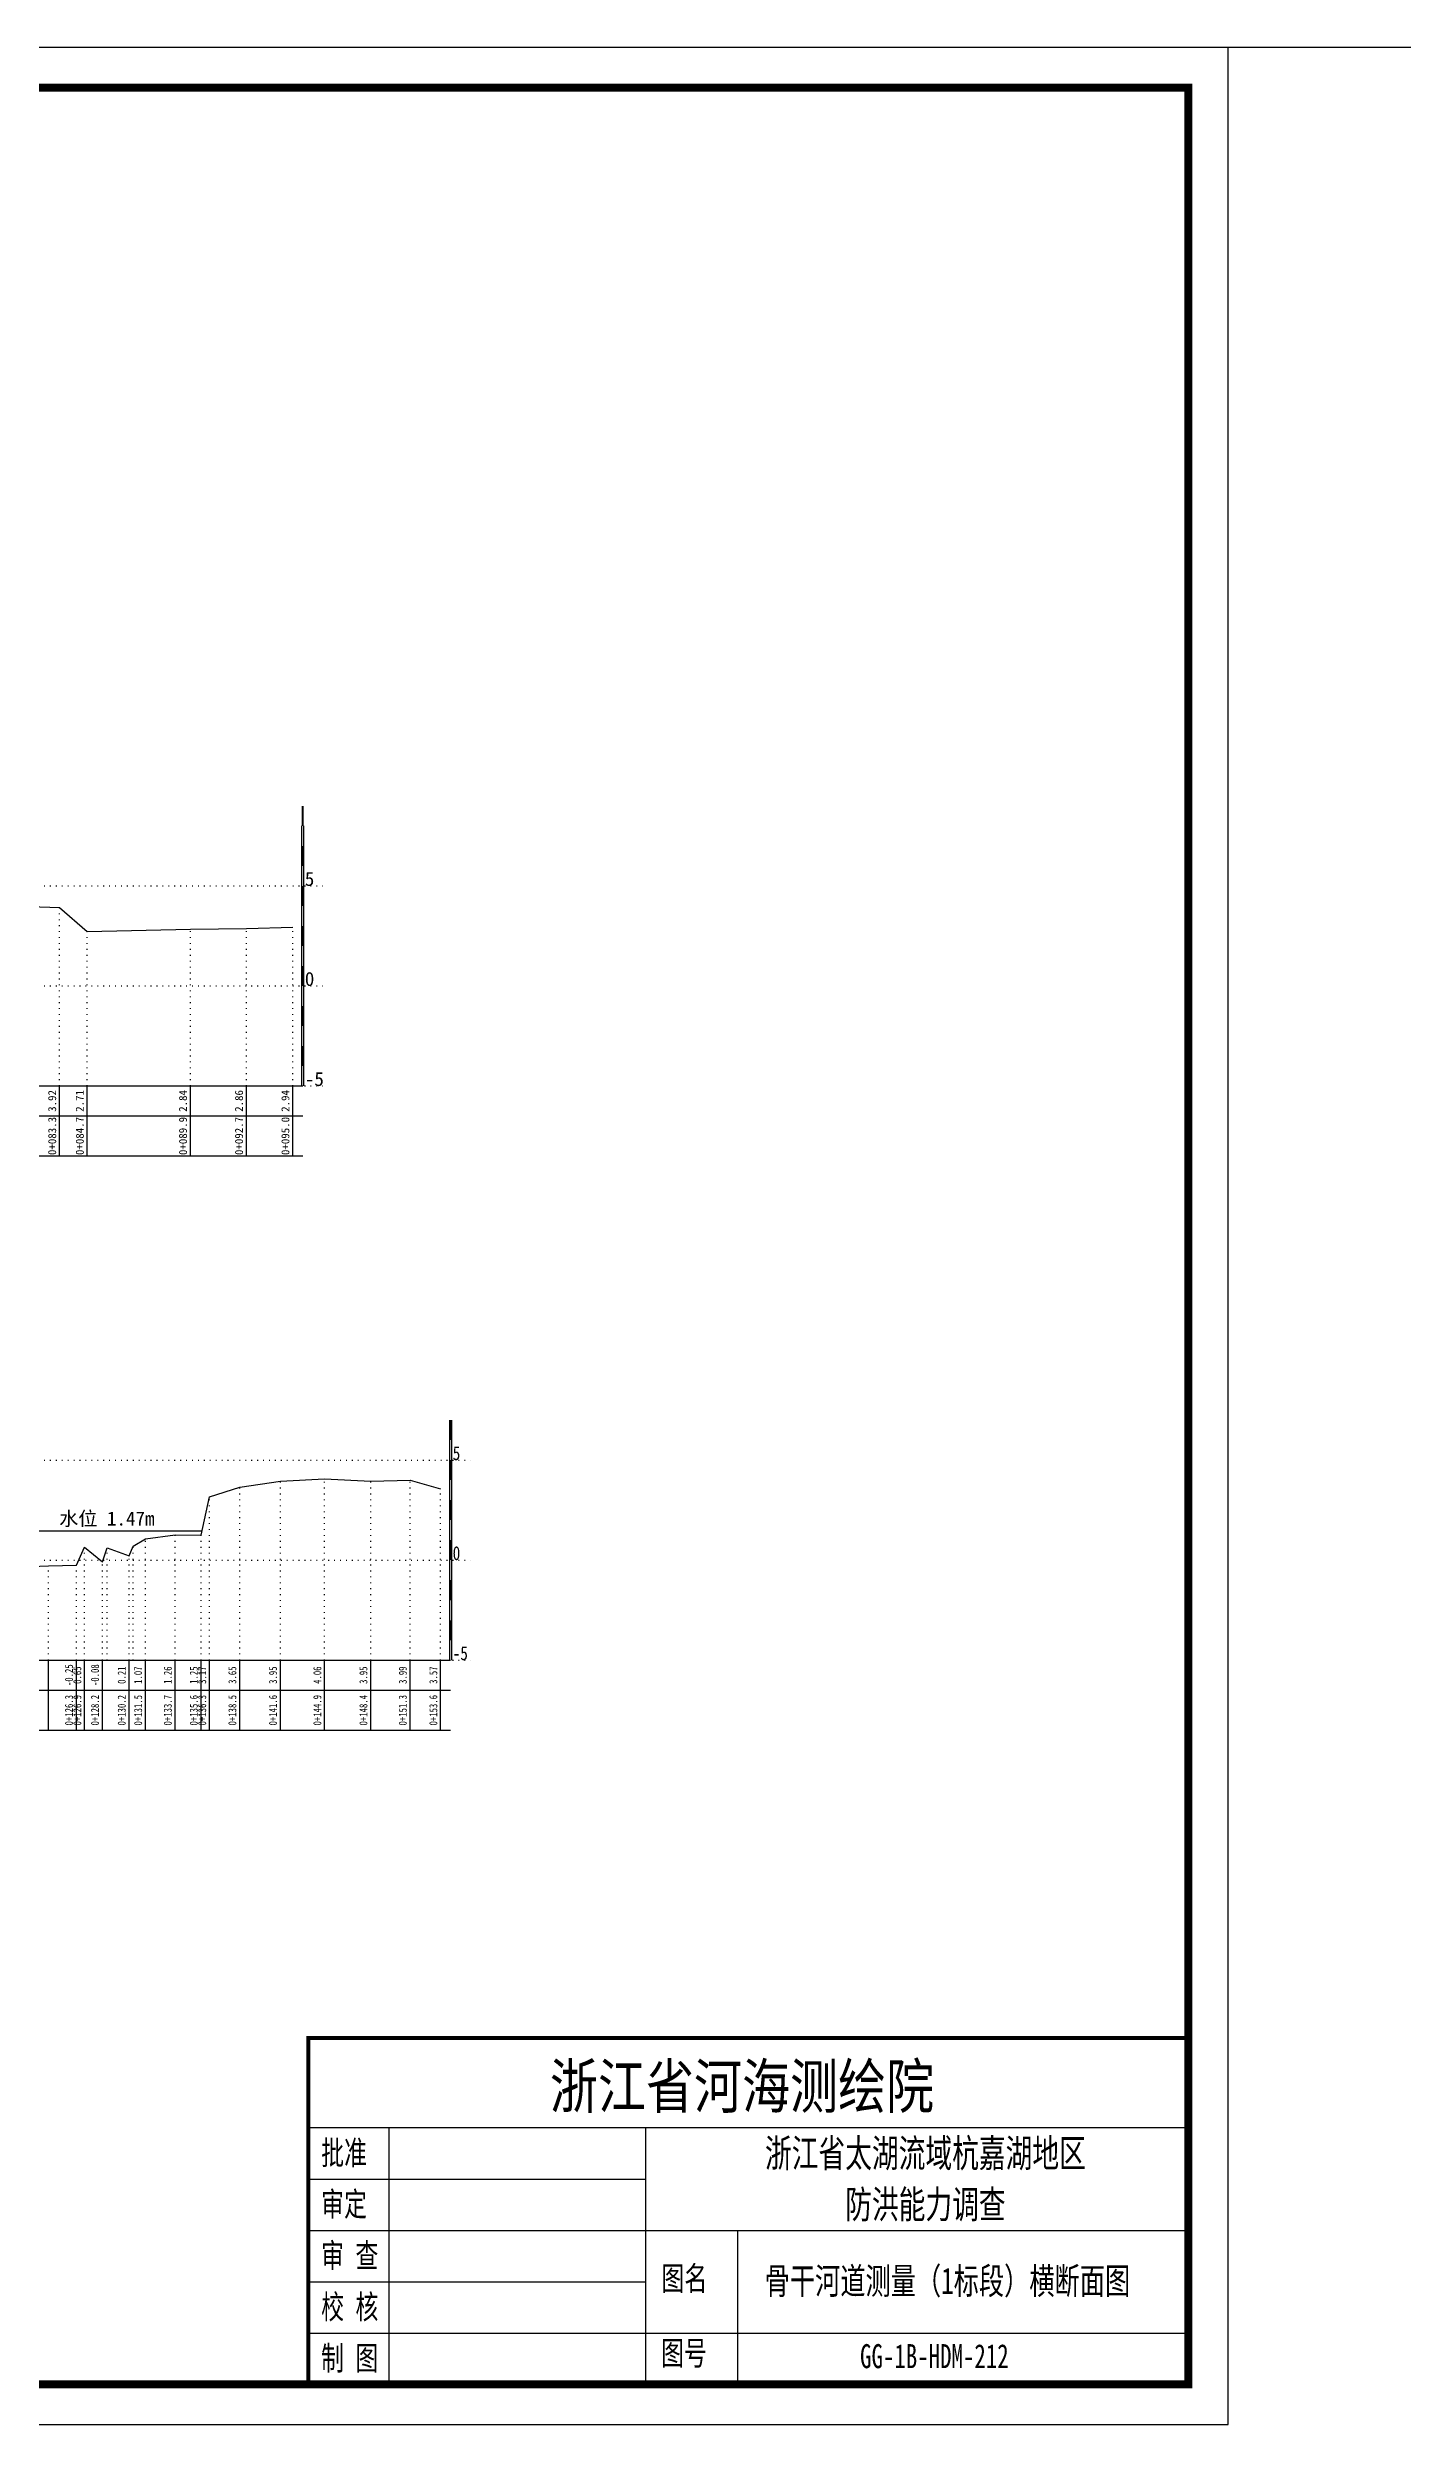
# Model space of a CAD drawing. Header units: millimetres. Extents: x 519117 to 522827, y 3371934 to 3372231.
# Drawn here: x 521269 to 521438.3, y 3371934.1 to 3372231.1 of the extents above; entities that cross this region are included whole.
import ezdxf
from ezdxf.enums import TextEntityAlignment as Align

# ---------------------------------------------------------------- set-up
doc = ezdxf.new("R2010")
doc.units = ezdxf.units.MM
doc.header["$LTSCALE"] = 0.4
doc.header["$MEASUREMENT"] = 0
doc.linetypes.add('X4', pattern=[1.6, 0, -1.6])
for name, color, linetype in [('DMX', 1, 'Continuous'), ('TEXT', 7, 'Continuous'), ('zdm1', 5, 'Continuous'), ('ZDMT5', 3, 'Continuous'), ('图框', 7, 'Continuous'), ('比例尺', 3, 'Continuous'), ('水位', 4, 'Continuous')]:
    doc.layers.add(name, color=color, linetype=linetype)
doc.styles.add('HDM', font='仿宋_GB2312.ttf')
doc.styles.add('tk2', font='SimSun.ttf', dxfattribs={"width": 0.8})

msp = doc.modelspace()

# ---------------------------------------------------------------- linework, layer by layer
at = {"lineweight": 100, "const_width": 0.5}
msp.add_lwpolyline([(521411.53, 3371982.35), (521301.53, 3371982.35), (521301.53, 3371939.06), (521411.53, 3371939.06), (521411.53, 3371982.35)], dxfattribs=at)
at = {"linetype": 'Continuous', "elevation": 0}
msp.add_lwpolyline([(521301.53, 3371971.15), (521301.53, 3371939.06)], dxfattribs=at)
at = {"layer": 'DMX', "linetype": 'Continuous', "flags": 128}
for points in [[(521264.31, 3372123.82), (521270.46, 3372123.62), (521273.91, 3372120.6), (521286.81, 3372120.92), (521293.81, 3372120.97), (521299.61, 3372121.17)], [(521265.79, 3372041.24), (521269.08, 3372041.34), (521272.56, 3372041.44), (521273.59, 3372043.69), (521275.81, 3372041.86), (521276.41, 3372043.61), (521279.14, 3372042.59), (521279.66, 3372043.79), (521281.19, 3372044.74), (521284.91, 3372045.21), (521288.16, 3372045.19), (521289.21, 3372049.99), (521292.98, 3372051.19), (521298.06, 3372051.94), (521303.59, 3372052.21), (521309.36, 3372051.94), (521314.28, 3372052.04), (521318.09, 3372050.99)]]:
    msp.add_lwpolyline(points, dxfattribs=at)
at = {"layer": 'TEXT', "color": 0}
for p, q in [((521301.53, 3371971.15, 0), (521411.53, 3371971.15, 0)), ((521311.62, 3371971.15, 0), (521311.62, 3371945.48, 0)), ((521343.7, 3371971.15, 0), (521343.7, 3371945.48, 0)), ((521301.53, 3371964.73, 0), (521343.7, 3371964.73, 0)), ((521301.53, 3371958.31, 0), (521343.7, 3371958.31, 0)), ((521343.7, 3371958.31, 0), (521411.53, 3371958.31, 0)), ((521355.18, 3371958.31, 0), (521355.18, 3371939.06, 0)), ((521301.53, 3371951.9, 0), (521343.7, 3371951.9, 0)), ((521301.53, 3371945.48, 0), (521411.53, 3371945.48, 0)), ((521311.62, 3371945.48, 0), (521311.62, 3371939.06, 0)), ((521343.7, 3371945.48, 0), (521343.7, 3371939.06, 0))]:
    msp.add_line(p, q, dxfattribs=at)
at = {"layer": 'zdm1', "linetype": 'Continuous'}
for p, q in [((521300.73, 3372101.31), (521300.73, 3372133.81)), ((521300.98, 3372101.31), (521300.98, 3372133.81)), ((521062.11, 3372101.31), (521300.86, 3372101.31)), ((521050.86, 3372097.56), (521300.86, 3372097.56)), ((521050.86, 3372092.56), (521300.86, 3372092.56)), ((521319.22, 3372029.56), (521319.22, 3372059.56)), ((521319.47, 3372029.56), (521319.47, 3372059.56)), ((521062.11, 3372029.56), (521319.34, 3372029.56)), ((521050.86, 3372025.81), (521319.34, 3372025.81)), ((521050.86, 3372020.81), (521319.34, 3372020.81))]:
    msp.add_line(p, q, dxfattribs=at)
at = {"layer": 'zdm1', "linetype": 'X4'}
for p, q in [((521058.36, 3372126.31), (521303.36, 3372126.31)), ((521058.36, 3372113.81), (521303.36, 3372113.81)), ((521058.36, 3372101.31), (521303.36, 3372101.31)), ((521058.36, 3372054.56), (521321.84, 3372054.56)), ((521058.36, 3372042.06), (521321.84, 3372042.06)), ((521058.36, 3372029.56), (521321.84, 3372029.56))]:
    msp.add_line(p, q, dxfattribs=at)
at = {"layer": 'zdm1', "linetype": 'Continuous', "flags": 128}
for points in [[(521300.86, 3372133.81, 0.25, 0.25, 0), (521300.86, 3372136.31, 0.25, 0.25, 0)], [(521300.86, 3372128.81, 0.25, 0.25, 0), (521300.86, 3372131.31, 0.25, 0.25, 0)], [(521300.86, 3372123.81, 0.25, 0.25, 0), (521300.86, 3372126.31, 0.25, 0.25, 0)], [(521300.86, 3372118.81, 0.25, 0.25, 0), (521300.86, 3372121.31, 0.25, 0.25, 0)], [(521300.86, 3372113.81, 0.25, 0.25, 0), (521300.86, 3372116.31, 0.25, 0.25, 0)], [(521300.86, 3372108.81, 0.25, 0.25, 0), (521300.86, 3372111.31, 0.25, 0.25, 0)], [(521300.86, 3372103.81, 0.25, 0.25, 0), (521300.86, 3372106.31, 0.25, 0.25, 0)], [(521319.34, 3372057.06, 0.25, 0.25, 0), (521319.34, 3372059.56, 0.25, 0.25, 0)], [(521319.34, 3372052.06, 0.25, 0.25, 0), (521319.34, 3372054.56, 0.25, 0.25, 0)], [(521319.34, 3372047.06, 0.25, 0.25, 0), (521319.34, 3372049.56, 0.25, 0.25, 0)], [(521319.34, 3372042.06, 0.25, 0.25, 0), (521319.34, 3372044.56, 0.25, 0.25, 0)], [(521319.34, 3372037.06, 0.25, 0.25, 0), (521319.34, 3372039.56, 0.25, 0.25, 0)], [(521319.34, 3372032.06, 0.25, 0.25, 0), (521319.34, 3372034.56, 0.25, 0.25, 0)]]:
    msp.add_lwpolyline(points, format="xyseb", dxfattribs=at)
at = {"layer": 'ZDMT5', "linetype": 'X4'}
for p, q in [((521270.46, 3372101.31), (521270.46, 3372123.62)), ((521273.91, 3372101.31), (521273.91, 3372120.6)), ((521286.81, 3372101.31), (521286.81, 3372120.92)), ((521293.81, 3372101.31), (521293.81, 3372120.97)), ((521299.61, 3372101.31), (521299.61, 3372121.17)), ((521298.06, 3372029.56), (521298.06, 3372051.94)), ((521303.59, 3372029.56), (521303.59, 3372052.21)), ((521309.36, 3372029.56), (521309.36, 3372051.94)), ((521314.28, 3372029.56), (521314.28, 3372052.04)), ((521289.21, 3372029.56), (521289.21, 3372049.99)), ((521292.98, 3372029.56), (521292.98, 3372051.19)), ((521318.09, 3372029.56), (521318.09, 3372050.99)), ((521273.59, 3372029.56), (521273.59, 3372043.69)), ((521276.41, 3372029.56), (521276.41, 3372043.61)), ((521279.66, 3372029.56), (521279.66, 3372043.79)), ((521281.19, 3372029.56), (521281.19, 3372044.74)), ((521284.91, 3372029.56), (521284.91, 3372045.21)), ((521288.16, 3372029.56), (521288.16, 3372045.19)), ((521269.08, 3372029.56), (521269.08, 3372041.34)), ((521272.56, 3372029.56), (521272.56, 3372041.44)), ((521275.81, 3372029.56), (521275.81, 3372041.86)), ((521279.14, 3372029.56), (521279.14, 3372042.59))]:
    msp.add_line(p, q, dxfattribs=at)
at = {"layer": 'ZDMT5', "linetype": 'Continuous'}
for p, q in [((521270.46, 3372092.56), (521270.46, 3372101.31)), ((521273.91, 3372092.56), (521273.91, 3372101.31)), ((521286.81, 3372092.56), (521286.81, 3372101.31)), ((521293.81, 3372092.56), (521293.81, 3372101.31)), ((521299.61, 3372092.56), (521299.61, 3372101.31)), ((521269.08, 3372020.81), (521269.08, 3372029.56)), ((521272.56, 3372020.81), (521272.56, 3372029.56)), ((521273.59, 3372020.81), (521273.59, 3372029.56)), ((521275.81, 3372020.81), (521275.81, 3372029.56)), ((521279.14, 3372020.81), (521279.14, 3372029.56)), ((521281.19, 3372020.81), (521281.19, 3372029.56)), ((521284.91, 3372020.81), (521284.91, 3372029.56)), ((521288.16, 3372020.81), (521288.16, 3372029.56)), ((521289.21, 3372020.81), (521289.21, 3372029.56)), ((521292.98, 3372020.81), (521292.98, 3372029.56)), ((521298.06, 3372020.81), (521298.06, 3372029.56)), ((521303.59, 3372020.81), (521303.59, 3372029.56)), ((521309.36, 3372020.81), (521309.36, 3372029.56)), ((521314.28, 3372020.81), (521314.28, 3372029.56)), ((521318.09, 3372020.81), (521318.09, 3372029.56))]:
    msp.add_line(p, q, dxfattribs=at)
at = {"layer": '图框', "flags": 128}
msp.add_lwpolyline([(520996.53, 3371934.06), (521416.53, 3371934.06), (521416.53, 3372231.06), (520996.53, 3372231.06)], close=True, dxfattribs=at)
at = {"layer": '图框', "const_width": 1, "flags": 128}
msp.add_lwpolyline([(521021.53, 3371939.06), (521411.53, 3371939.06), (521411.53, 3372226.06), (521021.53, 3372226.06)], close=True, dxfattribs=at)
at = {"layer": '比例尺', "linetype": 'Continuous'}
msp.add_line((521466.53, 3372231.06), (521416.53, 3372231.06), dxfattribs=at)
at = {"layer": '水位', "color": 6, "linetype": 'Continuous', "flags": 128}
msp.add_lwpolyline([(521265.79, 3372045.74), (521271.07, 3372045.74), (521276.07, 3372045.74), (521280.99, 3372045.74), (521286.22, 3372045.74), (521287.77, 3372045.74), (521288.28, 3372045.74)], dxfattribs=at)

# ---------------------------------------------------------------- texts
at = {"layer": 'TEXT', "color": 7, "ltscale": 8, "style": 'tk2'}
for tag, p, s, height, width in [('浙江省河海测绘院', (521331.75, 3371973.58, 0), '（单位名称）', 5.5, 0.8), ('批准', (521303.15, 3371966.52, 0), '批准', 3, 0.7), ('审定', (521303.15, 3371960.1, 0), '审定', 3, 0.7), ('审 查', (521303.15, 3371953.68, 0), '审 查', 3, 0.7), ('图名', (521345.69, 3371950.81, 0), '审查', 3, 0.7), ('校 核', (521303.15, 3371947.27, 0), '校 核', 3, 0.7), ('制 图', (521303.15, 3371940.85, 0), '制 图', 3, 0.7), ('图号', (521345.64, 3371941.48, 0), '图号', 3, 0.7)]:
    msp.add_attdef(tag, p, s, height=height, dxfattribs=dict(at, width=width))
at = {"layer": 'TEXT', "color": 0, "style": 'tk2', "width": 0.7}
for tag, text, height, p in [('浙江省太湖流域杭嘉湖地区', '浙江省太湖流域杭嘉湖地区', 3.5, (521378.68, 3371967.96, -206.67)), ('防洪能力调查', '防洪能力调查', 3.5, (521378.68, 3371961.57, -206.67)), ('骨干河道测量（1标段）横断面图', '骨干河道测量（1标段）横断面图', 3.3, (521381.43, 3371952, -206.67)), ('GG-1B-HDM-212', 'GG-1B-HDM-001', 3, (521379.8, 3371942.6, -206.67))]:
    msp.add_attdef(tag, text=text, height=height, dxfattribs=at).set_placement(p, align=Align.MIDDLE_CENTER)
at = {"layer": 'zdm1', "linetype": 'Continuous', "style": 'HDM'}
for s, p in [('5', (521301.11, 3372126.31)), ('0', (521301.11, 3372113.81)), ('-5', (521301.11, 3372101.31))]:
    msp.add_text(s, height=1.75, dxfattribs=at).set_placement(p)
at = {"layer": 'zdm1', "linetype": 'Continuous', "style": 'HDM', "width": 0.8}
for s, p in [('5', (521319.59, 3372054.56)), ('0', (521319.59, 3372042.06)), ('-5', (521319.59, 3372029.56))]:
    msp.add_text(s, height=1.75, dxfattribs=at).set_placement(p)
at = {"layer": 'ZDMT5', "linetype": 'Continuous', "style": 'HDM'}
for s, p in [('3.92', (521270.33, 3372099.44)), ('2.71', (521273.78, 3372099.44)), ('2.84', (521286.68, 3372099.44)), ('2.86', (521293.68, 3372099.44)), ('2.94', (521299.48, 3372099.44)), ('0+083.3', (521270.33, 3372095.06)), ('0+084.7', (521273.78, 3372095.06)), ('0+089.9', (521286.68, 3372095.06)), ('0+092.7', (521293.68, 3372095.06)), ('0+095.0', (521299.48, 3372095.06))]:
    msp.add_text(s, height=1, rotation=90, dxfattribs=at).set_placement(p, align=Align.BOTTOM_CENTER)
at = {"layer": 'ZDMT5', "linetype": 'Continuous', "style": 'HDM', "width": 0.8}
for s, p in [('-0.25', (521272.43, 3372027.69)), ('0.65', (521273.47, 3372027.69)), ('-0.08', (521275.68, 3372027.69)), ('0.21', (521279.02, 3372027.69)), ('1.07', (521281.07, 3372027.69)), ('1.26', (521284.78, 3372027.69)), ('1.25', (521288.03, 3372027.69)), ('3.17', (521289.08, 3372027.69)), ('3.65', (521292.85, 3372027.69)), ('3.95', (521297.93, 3372027.69)), ('4.06', (521303.47, 3372027.69)), ('3.95', (521309.23, 3372027.69)), ('3.99', (521314.15, 3372027.69)), ('3.57', (521317.97, 3372027.69)), ('0+126.3', (521272.43, 3372023.31)), ('0+126.9', (521273.47, 3372023.31)), ('0+128.2', (521275.68, 3372023.31)), ('0+130.2', (521279.02, 3372023.31)), ('0+131.5', (521281.07, 3372023.31)), ('0+133.7', (521284.78, 3372023.31)), ('0+135.6', (521288.03, 3372023.31)), ('0+136.3', (521289.08, 3372023.31)), ('0+138.5', (521292.85, 3372023.31)), ('0+141.6', (521297.93, 3372023.31)), ('0+144.9', (521303.47, 3372023.31)), ('0+148.4', (521309.23, 3372023.31)), ('0+151.3', (521314.15, 3372023.31)), ('0+153.6', (521317.97, 3372023.31))]:
    msp.add_text(s, height=1, rotation=90, dxfattribs=at).set_placement(p, align=Align.BOTTOM_CENTER)
at = {"layer": '水位', "color": 6, "style": 'HDM'}
msp.add_text('水位 1.47m', height=1.75, dxfattribs=at).set_placement((521276.37, 3372047.3), align=Align.MIDDLE)

doc.saveas('drawing.dxf')
